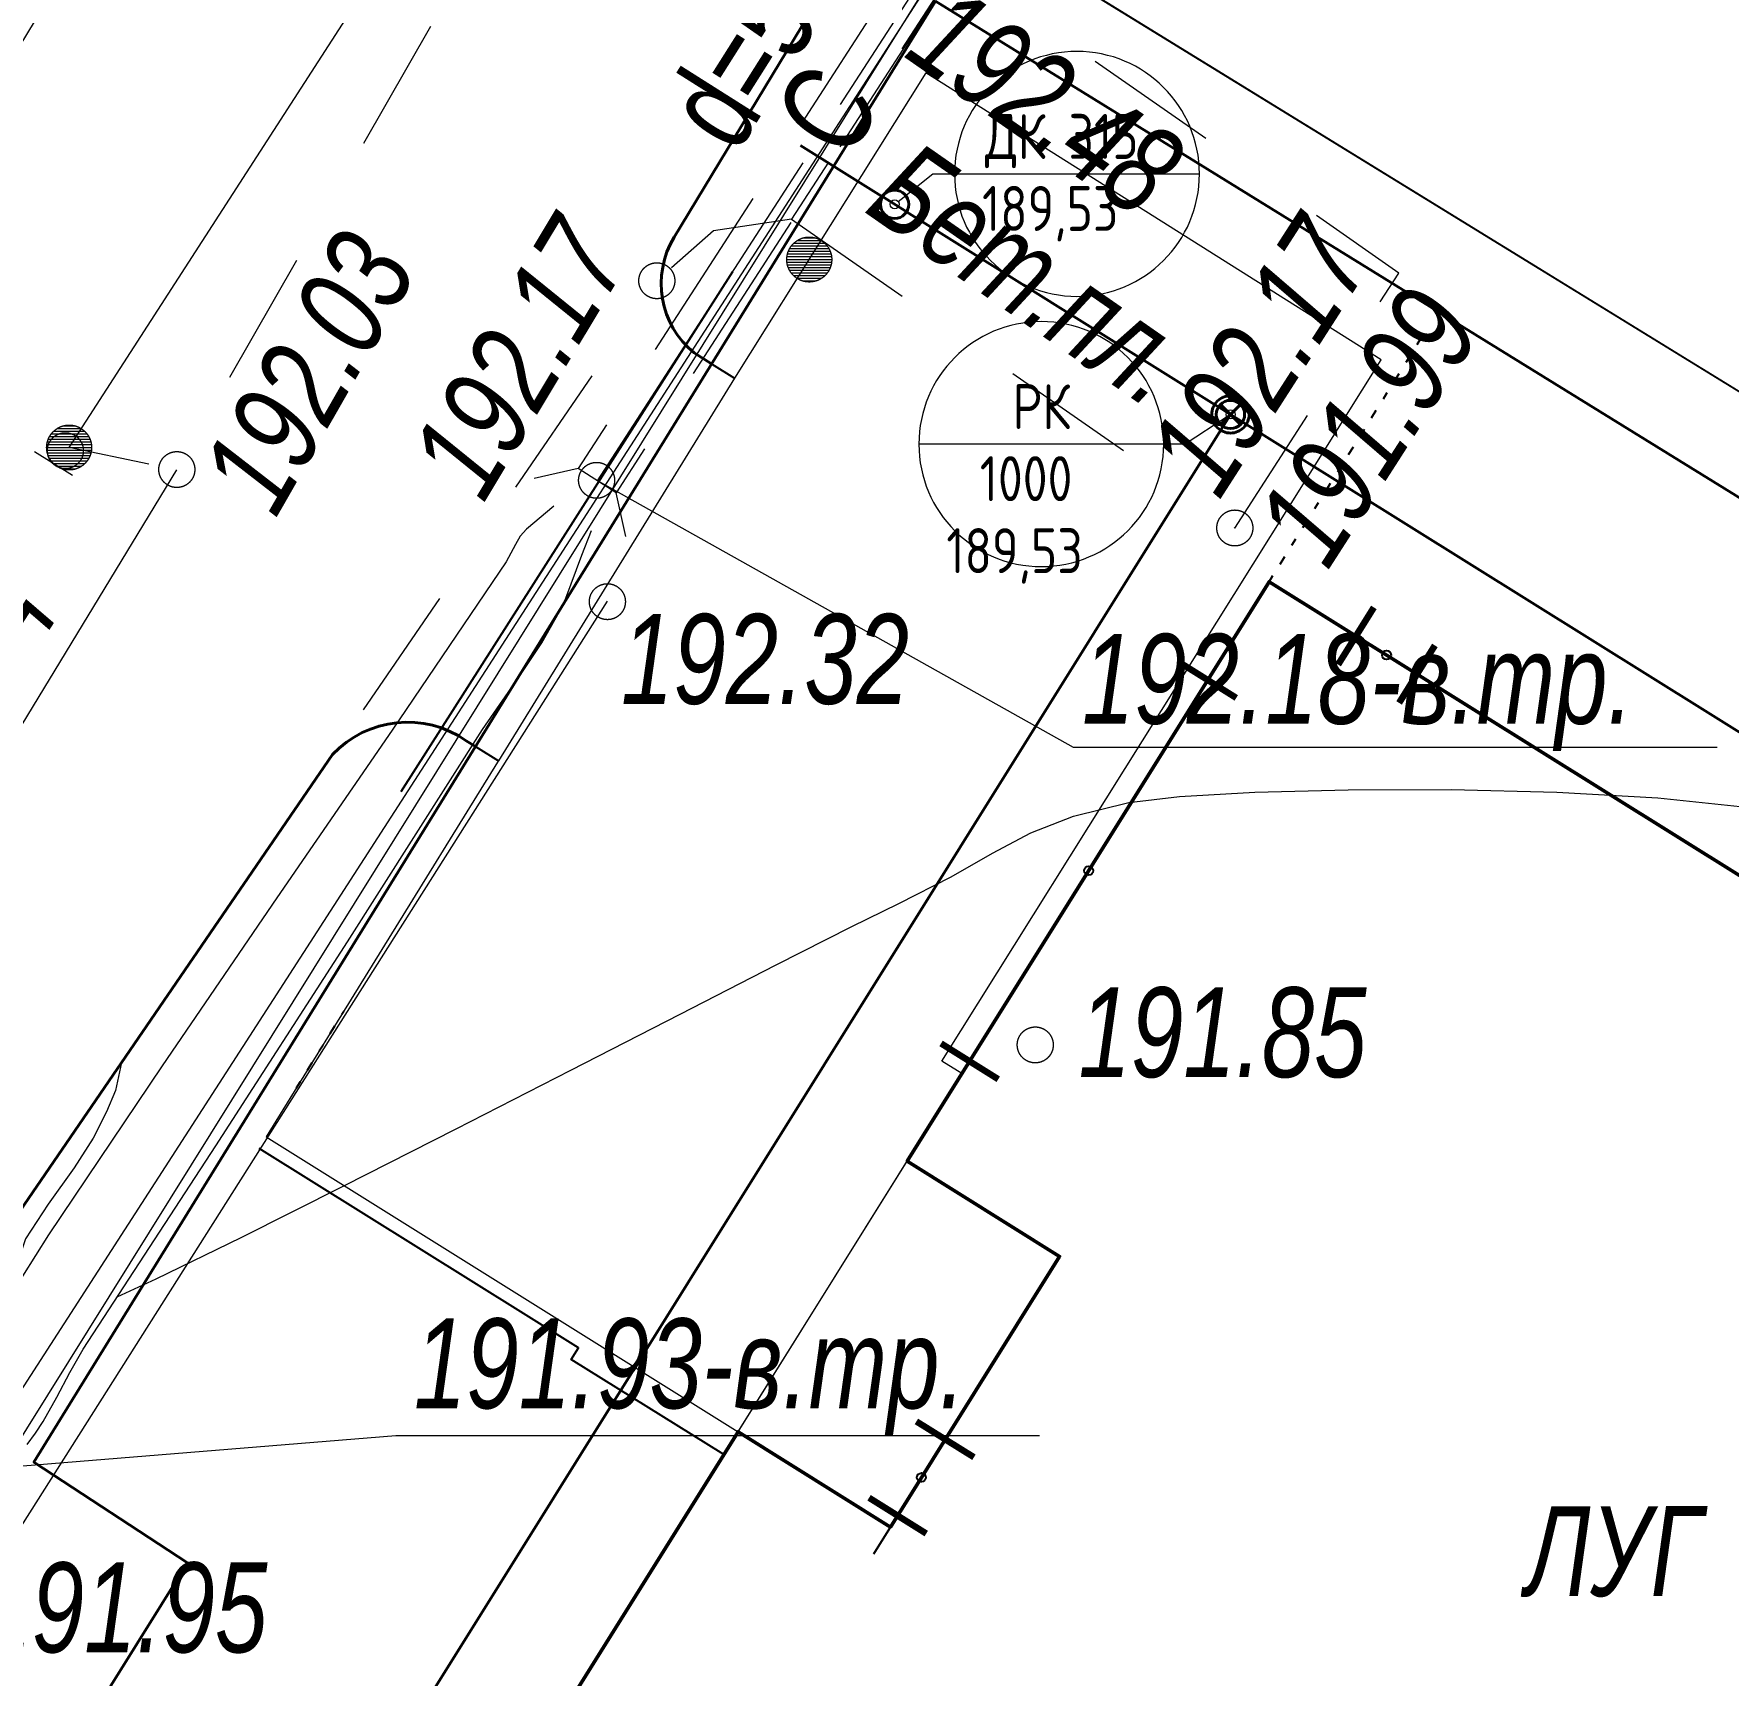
# Model space of a CAD drawing. Header units: millimetres. Extents: x -38151500 to -28914887, y -20564105 to -20349562.
# Drawn here: x -28967647 to -28948799, y -20492416 to -20474160 of the extents above; entities that cross this region are included whole.
import ezdxf
from ezdxf.xclip import XClip

# ---------------------------------------------------------------- set-up
doc = ezdxf.new("R2010")
doc.units = ezdxf.units.MM
doc.header["$MEASUREMENT"] = 0
doc.header["$XCLIPFRAME"] = 0
for name, pattern in [('Wipeout_Contour', [1000, 0, -1000]), ('ГОСТ 2.303 6', [480, 80, -150, 100, -150]), ('Новофедоровское_снт 28_07$0$l049', [3000, 2000, -1000]), ('Новофедоровское_снт 28_07$0$l189_2', [3000, 1500, -1500])]:
    doc.linetypes.add(name, pattern=pattern)
for name, color, linetype in [('!!! ПОДОСНОВА', 7, 'Continuous'), ('Дренаж', 7, 'Continuous'), ('Дренаж выноски', 7, 'Continuous')]:
    doc.layers.add(name, color=color, linetype=linetype)
for name, color, linetype, lineweight in [('Дренаж выноски_Ном._пера__21', 20, 'Continuous', 13), ('Дренаж_Ном._пера__20', 20, 'Continuous', 40), ('Дренаж_Ном._пера__4', 5, 'Continuous', 40), ('Новый_0-Жирная_Ном._пера__7', 7, 'Continuous', 25), ('Новый_0_Ном._пера__7', 7, 'Continuous', 25), ('Новый_Defpoints_Ном._пера__16', 16, 'Continuous', 20), ('Новый_Defpoints_Ном._пера__7', 7, 'Continuous', 25), ('Новый_ГП_БК_15.30_Ном._пера__206', 206, 'Continuous', 25), ('Новый_ГП_Граница участка_Ном._пера__1', 1, 'Continuous', 40), ('Новый_ГП_Дороги_проезды_Ном._пера__16', 16, 'Continuous', 20), ('Новый_ГП_Дороги_проезды_Ном._пера__251', 250, 'Continuous', 40), ('Новый_ГП_Здание сооружение_Ном._пера__22', 22, 'Continuous', 50), ('Новый_ГТ-сооружение_ ограждение_Ном._пера__19', 7, 'Continuous', 90), ('Чертеж_1_Новофедоровское_снт 28_07$0$tp_Дороги_Ном._пера__253', 252, 'Continuous', 18), ('Чертеж_1_Новофедоровское_снт 28_07$0$tp_отметки_новые_Ном._пера__253', 252, 'Continuous', 18), ('Чертеж_1_Новофедоровское_снт 28_07$0$tp_растительность_Ном._пера__253', 252, 'Continuous', 18), ('Чертеж_1_Новофедоровское_снт 28_07$0$tp_трубы под дорогой_Ном._пера__253', 252, 'Continuous', 18), ('Чертеж_1_Новофедоровское_снт 28_07$0$U_ТЕКСТ_БЕЛЫЙ_Ном._пера__253', 252, 'Continuous', 18), ('Чертеж_1_Новый_ГП_Топография_Ном._пера__253', 252, 'Continuous', 18), ('Чертеж_1_Новый_Новофедоровское_снт 28_07$0$tp_Дороги_Ном._пера__253', 252, 'Continuous', 18), ('Чертеж_1_Новый_Новофедоровское_снт 28_07$0$tp_канавы_Ном._пера__253', 252, 'Continuous', 18), ('Чертеж_1_Новый_Новофедоровское_снт 28_07$0$tp_ЛЭП нн_Ном._пера__253', 252, 'Continuous', 18), ('Чертеж_1_Новый_Новофедоровское_снт 28_07$0$tp_Ограждения ДЕР_Ном._пера__253', 252, 'Continuous', 18), ('Чертеж_1_Новый_Новофедоровское_снт 28_07$0$tp_Ограждения рабица_Ном._пера__253', 252, 'Continuous', 18), ('Чертеж_1_Новый_Новофедоровское_снт 28_07$0$tp_Ограждения_Ном._пера__253', 252, 'Continuous', 18), ('Чертеж_1_Новый_Новофедоровское_снт 28_07$0$tp_Ограждения_Ном._пера__7', 7, 'Continuous', 18), ('Чертеж_1_Новый_Новофедоровское_снт 28_07$0$tp_отметки_новые_Ном._пера__253', 252, 'Continuous', 18), ('Чертеж_1_Новый_Новофедоровское_снт 28_07$0$tp_отметки_новые_Ном._пера__7', 7, 'Continuous', 18), ('Чертеж_1_Новый_Новофедоровское_снт 28_07$0$tp_рельеф_Ном._пера__253', 252, 'Continuous', 18), ('Чертеж_1_Новый_Новофедоровское_снт 28_07$0$tp_трубы под дорогой_Ном._пера__253', 252, 'Continuous', 18), ('Чертеж_1_Новый_Новофедоровское_снт 28_07$0$U_Водосток_Ном._пера__253', 252, 'Continuous', 18), ('Чертеж_1_Новый_Новофедоровское_снт 28_07$0$U_Газопровод_Ном._пера__253', 252, 'Continuous', 18)]:
    doc.layers.add(name, color=color, linetype=linetype, lineweight=lineweight)
doc.styles.add('РЎР“Р•РќР•Р\xa0РР\xa0_РЎРўРР›Р¬_1', font='arial.ttf', dxfattribs={"width": 0.75})
doc.styles.add('РЎР“Р•РќР•Р\xa0РР\xa0_РЎРўРР›Р¬_3', font='arial.ttf', dxfattribs={"width": 0.749999})
doc.styles.add('РЎР“Р•РќР•Р\xa0РР\xa0_РЎРўРР›Р¬_7', font='')
doc.styles.get('РЎР“Р•РќР•Р\xa0РР\xa0_РЎРўРР›Р¬_7').set_extended_font_data('GOST_type_A')
doc.linetypes.add('МЕЖА', pattern='A,0,[7,РіРµРЅРїРїР»Р°РЅ 2025_06_18 dima РІР°СЂРёР°РЅС‚ 21.Shx,S=39.68254,R=0,X=0,Y=1.38778e-17],-5480,0', length=5480)
doc.linetypes.add('Новофедоровское_снт 28_07$0$lm334', pattern='A,0,[4,РіРµРЅРїРїР»Р°РЅ 2025_06_18 dima РІР°СЂРёР°РЅС‚ 21.Shx,S=79.365079,R=0,X=0,Y=0],-11000,0', length=11000)
doc.linetypes.add('Новофедоровское_снт 28_07$0$З ДЕРЕВ', pattern='A,0,[2,РіРµРЅРїРїР»Р°РЅ 2025_06_18 dima РІР°СЂРёР°РЅС‚ 21.Shx,S=19.84127,R=0,X=0,Y=0.2],-2500,0', length=2500)
doc.linetypes.add('Новофедоровское_снт 28_07$0$ЗАБОР_СЕТКА', pattern='A,0,[1,РіРµРЅРїРїР»Р°РЅ 2025_06_18 dima РІР°СЂРёР°РЅС‚ 21.Shx,S=39.68254,R=0,X=0,Y=2.77556e-17],-5000,0', length=5000)
doc.linetypes.add('Новофедоровское_снт 28_07$0$МЕЖА', pattern='A,0,[5,РіРµРЅРїРїР»Р°РЅ 2025_06_18 dima РІР°СЂРёР°РЅС‚ 21.Shx,S=46.746032,R=0,X=0,Y=6.93889e-18],-6500,0', length=6500)

# ---------------------------------------------------------------- blocks, each defined once
blk = doc.blocks.new('Чертеж_6_1', base_point=(9133613, -7296))
at = {"layer": 'Чертеж_1_Новый_ГП_Топография_Ном._пера__253', "color": 252, "linetype": 'Новофедоровское_снт 28_07$0$МЕЖА', "lineweight": 18, "flags": 128}
for points in [[(-28988586, -20524360), (-28988547, -20524296), (-28978060, -20507196), (-28951890, -20524004), (-28940329, -20507967), (-28930413, -20495163), (-28932167, -20487946), (-28934172, -20480799), (-28939665, -20482761), (-28942520, -20481924), (-28956791, -20473145), (-28946842, -20456936), (-28954451, -20452238), (-28995482, -20519982)], [(-28957617, -20473796), (-28938217, -20485776), (-28935747, -20481776), (-28931307, -20493826), (-28941037, -20507436), (-28940177, -20507996), (-28951537, -20523486), (-28951867, -20524026), (-28952137, -20523856), (-28976617, -20508276), (-28965937, -20491166), (-28967647, -20490046)]]:
    blk.add_lwpolyline(points, close=True, dxfattribs=at)
at = {"layer": 'Чертеж_1_Новый_Новофедоровское_снт 28_07$0$tp_Дороги_Ном._пера__253', "color": 252, "linetype": 'Новофедоровское_снт 28_07$0$l189_2', "lineweight": 18, "flags": 128}
for points in [[(-28954854, -20459263), (-28954021, -20459784), (-28960377, -20469086), (-28966059, -20479010), (-28967255, -20478759)], [(-28959217, -20476222), (-28960085, -20476352), (-28960714, -20476906), (-28969478, -20489694), (-28976295, -20501242), (-28975362, -20502487)]]:
    blk.add_lwpolyline(points, dxfattribs=at)
blk.add_lwpolyline([(-28959217, -20476222), (-28954285, -20479657), (-28952462, -20476820), (-28957386, -20473390)], close=True, dxfattribs=at)
at = {"layer": 'Чертеж_1_Новый_Новофедоровское_снт 28_07$0$tp_Дороги_Ном._пера__253', "color": 252, "linetype": 'Continuous', "lineweight": 18, "flags": 128}
blk.add_lwpolyline([(-28966059, -20479010), (-28968466, -20482967)], dxfattribs=at)
at = {"layer": 'Чертеж_1_Новый_Новофедоровское_снт 28_07$0$tp_канавы_Ном._пера__253', "color": 252, "linetype": 'Continuous', "lineweight": 18, "flags": 128}
for points in [[(-28961863, -20479414), (-28962166, -20479668), (-28962236, -20479747), (-28962290, -20479840), (-28962392, -20480032), (-28963663, -20481904), (-28964943, -20483771), (-28966221, -20485640), (-28967485, -20487519), (-28967920, -20488209), (-28968341, -20488910), (-28968525, -20489159), (-28968667, -20489366), (-28968842, -20489664)], [(-28967722, -20489849), (-28967629, -20489726), (-28967544, -20489596), (-28967392, -20489323), (-28967248, -20489049), (-28967098, -20488790), (-28965624, -20486527), (-28964160, -20484259), (-28962655, -20481899), (-28962213, -20481256), (-28961997, -20480932), (-28961802, -20480594), (-28961731, -20480438), (-28961670, -20480279), (-28961553, -20479958), (-28961443, -20479685)]]:
    blk.add_lwpolyline(points, dxfattribs=at)
at = {"layer": 'Чертеж_1_Новый_Новофедоровское_снт 28_07$0$tp_ЛЭП нн_Ном._пера__253', "color": 252, "linetype": 'Continuous', "lineweight": 18, "flags": 128}
blk.add_lwpolyline([(-28990586, -20525995), (-28989475, -20524332), (-28968862, -20491490), (-28943825, -20451362), (-28942616, -20449768)], dxfattribs=at)
at = {"layer": 'Чертеж_1_Новый_Новофедоровское_снт 28_07$0$tp_Ограждения ДЕР_Ном._пера__253', "color": 252, "linetype": 'Новофедоровское_снт 28_07$0$З ДЕРЕВ', "lineweight": 18, "flags": 128}
blk.add_lwpolyline([(-28967255, -20478759), (-28963458, -20472877)], dxfattribs=at)
at = {"layer": 'Чертеж_1_Новый_Новофедоровское_снт 28_07$0$tp_Ограждения рабица_Ном._пера__253', "color": 252, "linetype": 'Новофедоровское_снт 28_07$0$ЗАБОР_СЕТКА', "lineweight": 18, "flags": 128}
for points in [[(-28956792, -20473147), (-28942520, -20481924), (-28939665, -20482761)], [(-28961271, -20480471), (-28974602, -20501499)]]:
    blk.add_lwpolyline(points, dxfattribs=at)
at = {"layer": 'Чертеж_1_Новый_Новофедоровское_снт 28_07$0$tp_Ограждения_Ном._пера__253', "color": 252, "linetype": 'Continuous', "lineweight": 18, "flags": 128}
blk.add_lwpolyline([(-28967641, -20478804), (-28967218, -20479070)], dxfattribs=at)
at = {"layer": 'Чертеж_1_Новый_Новофедоровское_снт 28_07$0$tp_Ограждения_Ном._пера__7', "color": 7, "linetype": 'Continuous', "lineweight": 18}
for p, q in [((-28959238, -20476548), (-28958803, -20476548)), ((-28959219, -20476518), (-28958824, -20476518)), ((-28959192, -20476488), (-28958851, -20476488)), ((-28959153, -20476458), (-28958890, -20476458)), ((-28959082, -20476428), (-28958962, -20476428)), ((-28959270, -20476668), (-28958771, -20476668)), ((-28959269, -20476698), (-28958774, -20476698)), ((-28959268, -20476638), (-28958774, -20476638)), ((-28959264, -20476728), (-28958778, -20476728)), ((-28959263, -20476608), (-28958780, -20476608)), ((-28959252, -20476578), (-28958789, -20476578)), ((-28959254, -20476758), (-28958787, -20476758)), ((-28959240, -20476788), (-28958802, -20476788)), ((-28959222, -20476818), (-28958821, -20476818)), ((-28959196, -20476848), (-28958847, -20476848)), ((-28959159, -20476878), (-28958884, -20476878)), ((-28959095, -20476908), (-28958945, -20476908)), ((-28967453, -20478609), (-28967058, -20478609)), ((-28967426, -20478579), (-28967085, -20478579)), ((-28967387, -20478549), (-28967124, -20478549)), ((-28967316, -20478519), (-28967196, -20478519)), ((-28967504, -20478759), (-28967005, -20478759)), ((-28967503, -20478789), (-28967008, -20478789)), ((-28967502, -20478729), (-28967008, -20478729)), ((-28967497, -20478699), (-28967014, -20478699)), ((-28967486, -20478669), (-28967023, -20478669)), ((-28967472, -20478639), (-28967037, -20478639)), ((-28967498, -20478819), (-28967012, -20478819)), ((-28967488, -20478849), (-28967021, -20478849)), ((-28967474, -20478879), (-28967036, -20478879)), ((-28967456, -20478909), (-28967055, -20478909)), ((-28967430, -20478939), (-28967081, -20478939)), ((-28967393, -20478969), (-28967118, -20478969)), ((-28967329, -20478999), (-28967179, -20478999))]:
    blk.add_line(p, q, dxfattribs=at)
for centre in [(-28959021, -20476670), (-28967255, -20478761)]:
    blk.add_circle(centre, 250, dxfattribs=at)
at = {"layer": 'Чертеж_1_Новый_Новофедоровское_снт 28_07$0$tp_отметки_новые_Ном._пера__253', "color": 252, "linetype": 'Continuous', "lineweight": 18, "flags": 128}
for points in [[(-28948921, -20482096), (-28956081, -20482096), (-28961387, -20479126)], [(-28956460, -20489754), (-28963620, -20489754), (-28968550, -20490156)]]:
    blk.add_lwpolyline(points, dxfattribs=at)
at = {"layer": 'Чертеж_1_Новый_Новофедоровское_снт 28_07$0$tp_отметки_новые_Ном._пера__7', "color": 7, "linetype": 'Continuous', "lineweight": 18}
for centre in [(-28960717, -20476906), (-28967297, -20478796), (-28966057, -20479006), (-28961387, -20479126), (-28954287, -20479656), (-28961267, -20480476), (-28956507, -20485406)]:
    blk.add_circle(centre, 200, dxfattribs=at)
at = {"layer": 'Чертеж_1_Новый_Новофедоровское_снт 28_07$0$tp_рельеф_Ном._пера__253', "color": 252, "linetype": 'Continuous', "lineweight": 18, "flags": 128}
for points in [[(-28966720, -20488209), (-28966285, -20488009), (-28965340, -20487547), (-28964199, -20486975), (-28962949, -20486339), (-28961673, -20485687), (-28960458, -20485063), (-28959388, -20484515), (-28958549, -20484090), (-28958026, -20483832), (-28957442, -20483535), (-28956981, -20483273), (-28956557, -20483048), (-28956081, -20482861), (-28955466, -20482710), (-28954903, -20482644), (-28954063, -20482595), (-28953027, -20482567), (-28951880, -20482564), (-28950703, -20482593), (-28949580, -20482657), (-28948594, -20482762)], [(-28966674, -20485602), (-28966674, -20485603), (-28966740, -20485913), (-28966841, -20486152), (-28966987, -20486443), (-28967198, -20486775), (-28967490, -20487176), (-28967742, -20487563), (-28967835, -20487852), (-28967782, -20487985)]]:
    blk.add_lwpolyline(points, dxfattribs=at)
at = {"layer": 'Чертеж_1_Новый_Новофедоровское_снт 28_07$0$tp_трубы под дорогой_Ном._пера__253', "color": 252, "linetype": 'Новофедоровское_снт 28_07$0$l049', "lineweight": 18, "flags": 128}
for points in [[(-28956389, -20470952), (-28961593, -20478996)], [(-28955967, -20471220), (-28961171, -20479264)]]:
    blk.add_lwpolyline(points, dxfattribs=at)
at = {"layer": 'Чертеж_1_Новый_Новофедоровское_снт 28_07$0$tp_трубы под дорогой_Ном._пера__253', "color": 252, "linetype": 'Continuous', "lineweight": 18, "flags": 128}
blk.add_lwpolyline([(-28961061, -20479752), (-28961171, -20479264), (-28961593, -20478996), (-28962081, -20479105)], dxfattribs=at)
at = {"layer": 'Чертеж_1_Новый_Новофедоровское_снт 28_07$0$U_Водосток_Ном._пера__253', "color": 252, "linetype": 'Continuous', "lineweight": 18, "flags": 128}
for points in [[(-28956177, -20471084), (-28958676, -20474947)], [(-28959094, -20475594), (-28961382, -20479130)]]:
    blk.add_lwpolyline(points, dxfattribs=at)
at = {"layer": 'Чертеж_1_Новый_Новофедоровское_снт 28_07$0$U_Газопровод_Ном._пера__253', "color": 252, "linetype": 'Новофедоровское_снт 28_07$0$lm334', "lineweight": 18, "flags": 128}
blk.add_lwpolyline([(-28989904, -20523523), (-28967457, -20488740), (-28946906, -20456897), (-28938788, -20444319), (-28939070, -20444465), (-28936740, -20443258), (-28931509, -20444879)], dxfattribs=at)
at = {"layer": 'Чертеж_1_Новофедоровское_снт 28_07$0$tp_Дороги_Ном._пера__253', "color": 252, "linetype": 'Continuous', "lineweight": 18, "char_height": 1000, "attachment_point": 7, "style": 'РЎР“Р•РќР•Р\xa0РР\xa0_РЎРўРР›Р¬_1'}
for s, insert, rotation in [('\\A1;{\\pql;\\fArial|b0|i1|c204|p0;\\W0.750000;Бет.пл.}', (-28958435, -20476141), 325.1439), ('\\A1;{\\pql;\\fArial|b0|i1|c204|p0;\\W0.750000;Ц}', (-28967770, -20481252), 57.3407)]:
    blk.add_mtext(s, dxfattribs=dict(at, insert=insert, rotation=rotation))
at = {"layer": 'Чертеж_1_Новофедоровское_снт 28_07$0$tp_отметки_новые_Ном._пера__253', "color": 252, "linetype": 'Continuous', "lineweight": 18, "char_height": 1000, "attachment_point": 7, "style": 'РЎР“Р•РќР•Р\xa0РР\xa0_РЎРўРР›Р¬_1'}
for s, insert, rotation in [('\\A1;{\\pql;\\fArial|b0|i1|c204|p0;\\W0.750000;192.48}', (-28957995, -20474414), 325.1394), ('\\A1;{\\pql;\\fArial|b0|i1|c204|p0;\\W0.750000;192.17}', (-28962635, -20479398), 59), ('\\A1;{\\pql;\\fArial|b0|i1|c204|p0;\\W0.750000;192.17}', (-28954450, -20479365), 57.276), ('\\A1;{\\pql;\\fArial|b0|i1|c204|p0;\\W0.750000;192.03}', (-28964947, -20479566), 60.2066), ('\\A1;{\\pql;\\fArial|b0|i1|c204|p0;\\W0.750000;191.99}', (-28953244, -20480147), 57.276)]:
    blk.add_mtext(s, dxfattribs=dict(at, insert=insert, rotation=rotation))
for s, insert in [('\\A1;{\\pql;\\fArial|b0|i1|c204|p0;\\W0.750000;192.32}', (-28961115, -20481627)), ('\\A1;{\\pql;\\fArial|b0|i1|c204|p0;\\W0.750000;192.18-в.тр.}', (-28955987, -20482136)), ('\\A1;{\\pql;\\fArial|b0|i1|c204|p0;\\W0.750000;191.85}', (-28956026, -20485779)), ('\\A1;{\\pql;\\fArial|b0|i1|c204|p0;\\W0.750000;191.93-в.тр.}', (-28963419, -20489750)), ('\\A1;{\\pql;\\fArial|b0|i1|c204|p0;\\W0.750000;191.95}', (-28968254, -20492177))]:
    blk.add_mtext(s, dxfattribs=dict(at, insert=insert))
at = {"layer": 'Чертеж_1_Новофедоровское_снт 28_07$0$tp_растительность_Ном._пера__253', "color": 252, "linetype": 'Continuous', "lineweight": 18, "insert": (-28951050, -20491551), "char_height": 1000, "attachment_point": 7, "style": 'РЎР“Р•РќР•Р\xa0РР\xa0_РЎРўРР›Р¬_1'}
blk.add_mtext('\\A1;{\\pql;\\fArial|b0|i1|c204|p0;\\W0.750000;ЛУГ}', dxfattribs=at)
at = {"layer": 'Чертеж_1_Новофедоровское_снт 28_07$0$tp_трубы под дорогой_Ном._пера__253', "color": 252, "linetype": 'Continuous', "lineweight": 18, "insert": (-28959823, -20475517), "char_height": 1000, "attachment_point": 7, "rotation": 57.6886, "style": 'РЎР“Р•РќР•Р\xa0РР\xa0_РЎРўРР›Р¬_3'}
blk.add_mtext('\\A1;{\\pql;\\fArial|b0|i0|c204|p0;\\W0.749999;d=500ст.}', dxfattribs=at)
at = {"layer": 'Чертеж_1_Новофедоровское_снт 28_07$0$U_ТЕКСТ_БЕЛЫЙ_Ном._пера__253', "color": 252, "linetype": 'Continuous', "lineweight": 18, "insert": (-28958591, -20475600), "char_height": 1000, "attachment_point": 7, "rotation": 57.6886, "style": 'РЎР“Р•РќР•Р\xa0РР\xa0_РЎРўРР›Р¬_3'}
blk.add_mtext('\\A1;{\\pql;\\fArial|b0|i0|c204|p0;\\W0.749999;С}', dxfattribs=at)
blk = doc.blocks.new('Колонна_8_1', base_point=(-28954334, -20478393))
at = {"color": 254, "linetype": 'Wipeout_Contour', "lineweight": 0, "ltscale": 780215057.9927027}
blk.add_wipeout([(-28954177, -20478393), (-28954177, -20478393), (-28954186, -20478339), (-28954214, -20478292), (-28954256, -20478256), (-28954307, -20478238), (-28954362, -20478238), (-28954413, -20478256), (-28954455, -20478292), (-28954482, -20478339), (-28954492, -20478393), (-28954492, -20478393), (-28954492, -20478393), (-28954482, -20478447), (-28954455, -20478494), (-28954413, -20478529), (-28954362, -20478548), (-28954307, -20478548), (-28954256, -20478529), (-28954214, -20478494), (-28954186, -20478447)], dxfattribs=at).dxf.layer = 'Дренаж'
at = {"layer": 'Дренаж_Ном._пера__20', "color": 20, "linetype": 'Continuous', "lineweight": 40}
for p, q in [((-28954446, -20478504), (-28954223, -20478282)), ((-28954223, -20478504), (-28954446, -20478282))]:
    blk.add_line(p, q, dxfattribs=at)
at = {"layer": 'Дренаж_Ном._пера__20', "color": 20, "linetype": 'Continuous', "lineweight": 40, "flags": 128}
for points in [[(-28954542, -20478393, 0.414214), (-28954334, -20478600, 0.414214), (-28954127, -20478393, 0.414214), (-28954334, -20478185, 0.414214)], [(-28954492, -20478393, -1), (-28954177, -20478393, -1)]]:
    blk.add_lwpolyline(points, format="xyb", close=True, dxfattribs=at)
blk = doc.blocks.new('Колонна_12_1', base_point=(-28958071, -20476056))
at = {"color": 254, "linetype": 'Wipeout_Contour', "lineweight": 0, "ltscale": 993048633.1186935}
blk.add_wipeout([(-28958229, -20476056), (-28958229, -20476056), (-28958221, -20476104), (-28958199, -20476148), (-28958164, -20476183), (-28958120, -20476205), (-28958071, -20476213), (-28958071, -20476213), (-28958071, -20476213), (-28958023, -20476205), (-28957979, -20476183), (-28957944, -20476148), (-28957922, -20476104), (-28957914, -20476056), (-28957914, -20476056), (-28957914, -20476056), (-28957922, -20476007), (-28957944, -20475963), (-28957979, -20475928), (-28958023, -20475906), (-28958071, -20475898), (-28958071, -20475898), (-28958071, -20475898), (-28958120, -20475906), (-28958164, -20475928), (-28958199, -20475963), (-28958221, -20476007)], dxfattribs=at).dxf.layer = 'Дренаж'
at = {"layer": 'Дренаж_Ном._пера__4', "color": 5, "linetype": 'Continuous', "lineweight": 40, "flags": 128}
blk.add_lwpolyline([(-28958229, -20476056, 0.414214), (-28958071, -20476213, 0.414214), (-28957914, -20476056, 0.414214), (-28958071, -20475898, 0.414214)], format="xyb", close=True, dxfattribs=at)
blk = doc.blocks.new('Выноска_15_1', base_point=(-28954334, -20478393))
at = {"layer": 'Дренаж выноски_Ном._пера__21', "color": 20, "linetype": 'Continuous', "lineweight": 13}
for p, q in [((-28954376, -20478420), (-28954837, -20478723)), ((-28955077, -20478723), (-28957801, -20478723)), ((-28954837, -20478723), (-28955077, -20478723))]:
    blk.add_line(p, q, dxfattribs=at)
at = {"layer": 'Дренаж выноски_Ном._пера__21', "color": 20, "linetype": 'Continuous', "lineweight": 13, "flags": 128}
blk.add_lwpolyline([(-28955077, -20478723, 1), (-28957801, -20478723, 1)], format="xyb", close=True, dxfattribs=at)
at = {"layer": 'Дренаж выноски_Ном._пера__21', "color": 20, "linetype": 'Continuous', "lineweight": 13}
blk.add_circle((-28954334, -20478393), 50, dxfattribs=at)
at = {"layer": 'Дренаж выноски_Ном._пера__21', "color": 20, "lineweight": 13, "insert": (-28956439, -20478056), "char_height": 500, "width": 2200, "attachment_point": 2, "line_spacing_factor": 0.961326, "style": 'РЎР“Р•РќР•Р\xa0РР\xa0_РЎРўРР›Р¬_7'}
blk.add_mtext('\\A1;{\\pqc;\\pt0,21000;\\fGOST_type_A|b0|i0|c0|p0;\\W1.000000;РК 1000\\fGOST_type_A|b0|i0|c0|p0;\\W1.000000;\\A1{\\H.66x;\\S^  ;}\\fGOST_type_A|b0|i0|c0|p0;\\W1.000000;\\fGOST_type_A|b0|i0|c0|p0;\\W1.000000;\\A1{\\H.66x;\\S^  ;}\\fGOST_type_A|b0|i0|c0|p0;\\W1.000000; \\fGOST_type_A|b0|i0|c0|p0;\\W1.000000;\\fGOST_type_A|b0|i0|c0|p0;\\W1.000000;\\fGOST_type_A|b0|i0|c0|p0;\\W1.000000;\\fGOST_type_A|b0|i0|c0|p0;\\W1.000000;\\fGOST_type_A|b0|i0|c0|p0;\\W1.000000;189,53 \\fGOST_type_A|b0|i0|c0|p0;\\W1.000000;\\A1{\\H.66x;\\S^  ;}\\fGOST_type_A|b0|i0|c0|p0;\\W1.000000;\\fGOST_type_A|b0|i0|c0|p0;\\W1.000000;\\A1{\\H.66x;\\S^  ;}\\fGOST_type_A|b0|i0|c0|p0;\\W1.000000;\\fGOST_type_A|b0|i0|c0|p0;\\W1.000000;\\fGOST_type_A|b0|i0|c0|p0;\\W1.000000;\\fGOST_type_A|b0|i0|c0|p0;\\W1.000000;\\fGOST_type_A|b0|i0|c0|p0;\\W1.000000;\\fGOST_type_A|b0|i0|c0|p0;\\W1.000000;\\fGOST_type_A|b0|i0|c0|p0;\\W1.000000;\\fGOST_type_A|b0|i0|c0|p0;\\W1.000000;\\fGOST_type_A|b0|i0|c0|p0;\\W1.000000;\\fGOST_type_A|b0|i0|c0|p0;\\W1.000000;\\fGOST_type_A|b0|i0|c0|p0;\\W1.000000;\\fGOST_type_A|b0|i0|c0|p0;\\W1.000000;\\fGOST_type_A|b0|i0|c0|p0;\\W1.000000;\\fGOST_type_A|b0|i0|c0|p0;\\W1.000000;\\fGOST_type_A|b0|i0|c0|p0;\\W1.000000;\\fGOST_type_A|b0|i0|c0|p0;\\W1.000000;\\fGOST_type_A|b0|i0|c0|p0;\\W1.000000;\\fGOST_type_A|b0|i0|c0|p0;\\W1.000000;\\fGOST_type_A|b0|i0|c0|p0;\\W1.000000;\\fGOST_type_A|b0|i0|c0|p0;\\W1.000000;\\fGOST_type_A|b0|i0|c0|p0;\\W1.000000;\\fGOST_type_A|b0|i0|c0|p0;\\W1.000000;\\fGOST_type_A|b0|i0|c0|p0;\\W1.000000;\\fGOST_type_A|b0|i0|c0|p0;\\W1.000000;\\fGOST_type_A|b0|i0|c0|p0;\\W1.000000;\\fGOST_type_A|b0|i0|c0|p0;\\W1.000000;\\fGOST_type_A|b0|i0|c0|p0;\\W1.000000;\\fGOST_type_A|b0|i0|c0|p0;\\W1.000000;\\fGOST_type_A|b0|i0|c0|p0;\\W1.000000;\\fGOST_type_A|b0|i0|c0|p0;\\W1.000000;\\fGOST_type_A|b0|i0|c0|p0;\\W1.000000;\\fGOST_type_A|b0|i0|c0|p0;\\W1.000000;\\fGOST_type_A|b0|i0|c0|p0;\\W1.000000;\\fGOST_type_A|b0|i0|c0|p0;\\W1.000000;\\fGOST_type_A|b0|i0|c0|p0;\\W1.000000;}', dxfattribs=at)
blk = doc.blocks.new('Выноска_16_1', base_point=(-28958071, -20476056))
at = {"layer": 'Дренаж выноски_Ном._пера__21', "color": 20, "linetype": 'Continuous', "lineweight": 13}
for p, q in [((-28958032, -20476025), (-28957644, -20475718)), ((-28957644, -20475718), (-28957404, -20475718)), ((-28957404, -20475718), (-28954680, -20475718))]:
    blk.add_line(p, q, dxfattribs=at)
at = {"layer": 'Дренаж выноски_Ном._пера__21', "color": 20, "linetype": 'Continuous', "lineweight": 13, "flags": 128}
blk.add_lwpolyline([(-28954680, -20475718, 1), (-28957404, -20475718, 1)], format="xyb", close=True, dxfattribs=at)
at = {"layer": 'Дренаж выноски_Ном._пера__21', "color": 20, "linetype": 'Continuous', "lineweight": 13}
blk.add_circle((-28958071, -20476056), 50, dxfattribs=at)
at = {"layer": 'Дренаж выноски_Ном._пера__21', "color": 20, "lineweight": 13, "insert": (-28956042, -20475051), "char_height": 500, "width": 2200, "attachment_point": 2, "line_spacing_factor": 0.961326, "style": 'РЎР“Р•РќР•Р\xa0РР\xa0_РЎРўРР›Р¬_7'}
blk.add_mtext('\\A1;{\\pqc;\\pt0,21000;\\fGOST_type_A|b0|i0|c0|p0;\\W1.000000;ДК 315\\fGOST_type_A|b0|i0|c0|p0;\\W1.000000;\\A1{\\H.66x;\\S^  ;}\\fGOST_type_A|b0|i0|c0|p0;\\W1.000000;\\fGOST_type_A|b0|i0|c0|p0;\\W1.000000;\\A1{\\H.66x;\\S^  ;}\\fGOST_type_A|b0|i0|c0|p0;\\W1.000000; \\fGOST_type_A|b0|i0|c0|p0;\\W1.000000;\\fGOST_type_A|b0|i0|c0|p0;\\W1.000000;\\fGOST_type_A|b0|i0|c0|p0;\\W1.000000;\\fGOST_type_A|b0|i0|c0|p0;\\W1.000000;\\fGOST_type_A|b0|i0|c0|p0;\\W1.000000;189,53 \\fGOST_type_A|b0|i0|c0|p0;\\W1.000000;\\A1{\\H.66x;\\S^  ;}\\fGOST_type_A|b0|i0|c0|p0;\\W1.000000;\\fGOST_type_A|b0|i0|c0|p0;\\W1.000000;\\A1{\\H.66x;\\S^  ;}\\fGOST_type_A|b0|i0|c0|p0;\\W1.000000;\\fGOST_type_A|b0|i0|c0|p0;\\W1.000000;\\fGOST_type_A|b0|i0|c0|p0;\\W1.000000;\\fGOST_type_A|b0|i0|c0|p0;\\W1.000000;\\fGOST_type_A|b0|i0|c0|p0;\\W1.000000;\\fGOST_type_A|b0|i0|c0|p0;\\W1.000000;\\fGOST_type_A|b0|i0|c0|p0;\\W1.000000;\\fGOST_type_A|b0|i0|c0|p0;\\W1.000000;\\fGOST_type_A|b0|i0|c0|p0;\\W1.000000;\\fGOST_type_A|b0|i0|c0|p0;\\W1.000000;\\fGOST_type_A|b0|i0|c0|p0;\\W1.000000;\\fGOST_type_A|b0|i0|c0|p0;\\W1.000000;\\fGOST_type_A|b0|i0|c0|p0;\\W1.000000;\\fGOST_type_A|b0|i0|c0|p0;\\W1.000000;\\fGOST_type_A|b0|i0|c0|p0;\\W1.000000;\\fGOST_type_A|b0|i0|c0|p0;\\W1.000000;\\fGOST_type_A|b0|i0|c0|p0;\\W1.000000;\\fGOST_type_A|b0|i0|c0|p0;\\W1.000000;\\fGOST_type_A|b0|i0|c0|p0;\\W1.000000;\\fGOST_type_A|b0|i0|c0|p0;\\W1.000000;\\fGOST_type_A|b0|i0|c0|p0;\\W1.000000;\\fGOST_type_A|b0|i0|c0|p0;\\W1.000000;\\fGOST_type_A|b0|i0|c0|p0;\\W1.000000;\\fGOST_type_A|b0|i0|c0|p0;\\W1.000000;\\fGOST_type_A|b0|i0|c0|p0;\\W1.000000;\\fGOST_type_A|b0|i0|c0|p0;\\W1.000000;\\fGOST_type_A|b0|i0|c0|p0;\\W1.000000;\\fGOST_type_A|b0|i0|c0|p0;\\W1.000000;\\fGOST_type_A|b0|i0|c0|p0;\\W1.000000;\\fGOST_type_A|b0|i0|c0|p0;\\W1.000000;\\fGOST_type_A|b0|i0|c0|p0;\\W1.000000;\\fGOST_type_A|b0|i0|c0|p0;\\W1.000000;\\fGOST_type_A|b0|i0|c0|p0;\\W1.000000;\\fGOST_type_A|b0|i0|c0|p0;\\W1.000000;\\fGOST_type_A|b0|i0|c0|p0;\\W1.000000;}', dxfattribs=at)

msp = doc.modelspace()

# ---------------------------------------------------------------- linework, layer by layer
at = {"layer": 'Новый_0-Жирная_Ном._пера__7', "color": 7, "linetype": 'Continuous', "lineweight": 25}
msp.add_line((-28963559.48, -20482587.7), (-28959872.59, -20476803.29), dxfattribs=at)
at = {"layer": 'Новый_0_Ном._пера__7', "color": 7, "linetype": 'Continuous', "lineweight": 25}
for p, q in [((-28960107.02, -20477830.46), (-28959851.73, -20477988.03)), ((-28962734.17, -20482086.82), (-28962478.89, -20482244.39))]:
    msp.add_line(p, q, dxfattribs=at)
at = {"layer": 'Новый_Defpoints_Ном._пера__16', "color": 16, "linetype": 'Continuous', "lineweight": 20}
msp.add_lwpolyline([(-28944696.32, -20505522.66), (-28944738.66, -20505495.89), (-28945692.45, -20507022.26), (-28949610.52, -20504574.15), (-28948947.86, -20503514.3), (-28952238.69, -20501458.21), (-28953007.28, -20502688.26), (-28959062.13, -20498904.77), (-28958293.73, -20497674.6), (-28962914.41, -20494766.41), (-28961890.73, -20493127.55), (-28961932.98, -20493100.81), (-28953904.37, -20480253.43), (-28937537.53, -20490480.57), (-28939153.35, -20493066.42), (-28937543.84, -20494073.1)], close=True, dxfattribs=at)
at = {"layer": 'Новый_Defpoints_Ном._пера__7', "color": 7, "linetype": 'Continuous', "lineweight": 25}
for points in [[(-28951835.81, -20481546.34), (-28953362.44, -20480592.74)], [(-28957502.06, -20486011.23), (-28954323.27, -20480922.5)], [(-28958302.77, -20491065.56), (-28957243.21, -20489369.3)]]:
    msp.add_lwpolyline(points, dxfattribs=at)
for centre in [(-28952599.12, -20481069.54), (-28955912.66, -20483466.87), (-28957772.99, -20490217.43)]:
    msp.add_circle(centre, 50, dxfattribs=at)
at = {"layer": 'Новый_ГП_БК_15.30_Ном._пера__206', "color": 206, "linetype": 'ГОСТ 2.303 6', "lineweight": 25}
msp.add_line((-28953904.86, -20480253.13), (-28952186.56, -20477501.69), dxfattribs=at)
for points in [[(-28962734.17, -20482086.82), (-28960107.02, -20477830.46)], [(-28964724.13, -20485881.99), (-28964199.45, -20485031.94)]]:
    msp.add_lwpolyline(points, dxfattribs=at)
at = {"layer": 'Новый_ГП_БК_15.30_Ном._пера__206', "color": 206, "linetype": 'Continuous', "lineweight": 25}
msp.add_lwpolyline([(-28959972.67, -20489963.65), (-28961668.91, -20488903.73), (-28961589.14, -20488776.26), (-28965140.49, -20486556.57)], dxfattribs=at)
at = {"layer": 'Новый_ГП_Дороги_проезды_Ном._пера__251', "color": 250, "linetype": 'Continuous', "lineweight": 40}
msp.add_lwpolyline([(-28962734.17, -20482086.82), (-28962836.68, -20482022.16, 0.37219081), (-28964326.14, -20482176.89), (-28969449.24, -20489652.27), (-28976195.26, -20501073.43, 0.27174644), (-28975340.14, -20504017.6), (-28974342.14, -20504631.81), (-28974090.66, -20504795.49), (-28975414.34, -20506916.11), (-28975583.95, -20506810.13), (-28976568.63, -20506255.73, 0.38024235), (-28980214.91, -20507434.65), (-28990054.27, -20523427.97)], format="xyb", dxfattribs=at)
at = {"layer": 'Новый_ГП_Здание сооружение_Ном._пера__22', "color": 22, "linetype": 'Continuous', "lineweight": 50}
msp.add_lwpolyline([(-28939153.78, -20493067.11), (-28937537.53, -20490480.57), (-28947883.72, -20484015.55), (-28953904.86, -20480253.13), (-28957931.4, -20486698.82), (-28956236.15, -20487758.13), (-28958117.36, -20490768.7), (-28959813.46, -20489708.86), (-28961933.13, -20493101.05)], dxfattribs=at)
at = {"layer": 'Новый_ГТ-сооружение_ ограждение_Ном._пера__19', "color": 7, "linetype": 'Continuous', "lineweight": 90}
for p, q in [((-28952739.71, -20480539.58), (-28953137.06, -20481175.67)), ((-28952061.19, -20480963.4), (-28952458.53, -20481599.5)), ((-28954270.11, -20481545.23), (-28954906.2, -20481147.88)), ((-28956919.13, -20485785.85), (-28957555.22, -20485388.51)), ((-28957190.05, -20489992.03), (-28957826.14, -20489594.68)), ((-28957719.83, -20490840.18), (-28958355.93, -20490442.84))]:
    msp.add_line(p, q, dxfattribs=at)

# ---------------------------------------------------------------- block references
at = {"layer": '!!! ПОДОСНОВА', "color": 252, "linetype": 'Continuous', "lineweight": 40}
ref = msp.add_blockref('Чертеж_6_1', (9133613.3, -7295.8), dxfattribs=at)
XClip(ref).set_block_clipping_path([(-29023160.6301666386, -20426134.2498699203), (-29023160.6301666386, -20517391.6082299612), (-29000580.0605172701, -20517391.6082299612), (-28995186.9228329286, -20528511.4797440507), (-28909821.0592032, -20528511.4797440507), (-28909821.0592032, -20426017.5390227698)])

# ---------------------------------------------------------------- next in the draw order: block references
at = {"layer": 'Дренаж', "color": 5, "lineweight": 40}
msp.add_blockref('Колонна_12_1', (-28958071.46, -20476055.7), dxfattribs=at)
at = {"layer": 'Дренаж', "color": 20, "lineweight": 40}
msp.add_blockref('Колонна_8_1', (-28954334.33, -20478392.87), dxfattribs=at)

# ---------------------------------------------------------------- next in the draw order: linework, layer by layer
at = {"layer": 'Дренаж_Ном._пера__20', "color": 20, "linetype": 'Continuous', "lineweight": 40}
for p, q in [((-28954334.33, -20478392.87), (-28959116.76, -20475401.98)), ((-28954334.33, -20478392.87), (-28964535.28, -20494717.79)), ((-28936243.43, -20489697.32), (-28954334.33, -20478392.87))]:
    msp.add_line(p, q, dxfattribs=at)
at = {"layer": 'Новый_ГП_Граница участка_Ном._пера__1', "color": 1, "linetype": 'МЕЖА', "lineweight": 40}
msp.add_lwpolyline([(-28957616.7, -20473795.8), (-28938216.7, -20485775.8), (-28935746.7, -20481775.8), (-28931306.7, -20493825.8), (-28941036.7, -20507435.8), (-28940176.7, -20507995.8), (-28951536.7, -20523485.8), (-28951866.7, -20524025.8), (-28952136.7, -20523855.8), (-28976616.7, -20508275.8), (-28965936.7, -20491165.8), (-28967646.7, -20490045.8)], close=True, dxfattribs=at)
at = {"layer": 'Новый_ГП_Дороги_проезды_Ном._пера__16', "color": 16, "linetype": 'Continuous', "lineweight": 20}
msp.add_lwpolyline([(-28962488.57, -20482260.07), (-28965061.71, -20486428.92), (-28959813.46, -20489708.86), (-28957324.14, -20485725.09), (-28957544.54, -20485587.15), (-28952658.26, -20477784.3), (-28957722.95, -20474591.53), (-28959853.21, -20477990.43), (-28959852.22, -20477988.83), (-28962478.89, -20482244.39)], close=True, dxfattribs=at)
at = {"layer": 'Новый_ГП_Дороги_проезды_Ном._пера__251', "color": 250, "linetype": 'Continuous', "lineweight": 40}
msp.add_lwpolyline([(-28956338.15, -20469504.16), (-28960524.82, -20476421.27, 0.37219081), (-28960300.22, -20477709.46), (-28960107.02, -20477830.46)], format="xyb", dxfattribs=at)

# ---------------------------------------------------------------- next in the draw order: block references
at = {"layer": 'Дренаж выноски', "color": 20, "linetype": 'Continuous', "lineweight": 13}
for name, p in [('Выноска_16_1', (-28958071.46, -20476055.7)), ('Выноска_15_1', (-28954334.33, -20478392.87))]:
    msp.add_blockref(name, p, dxfattribs=at)

doc.saveas('drawing.dxf')
